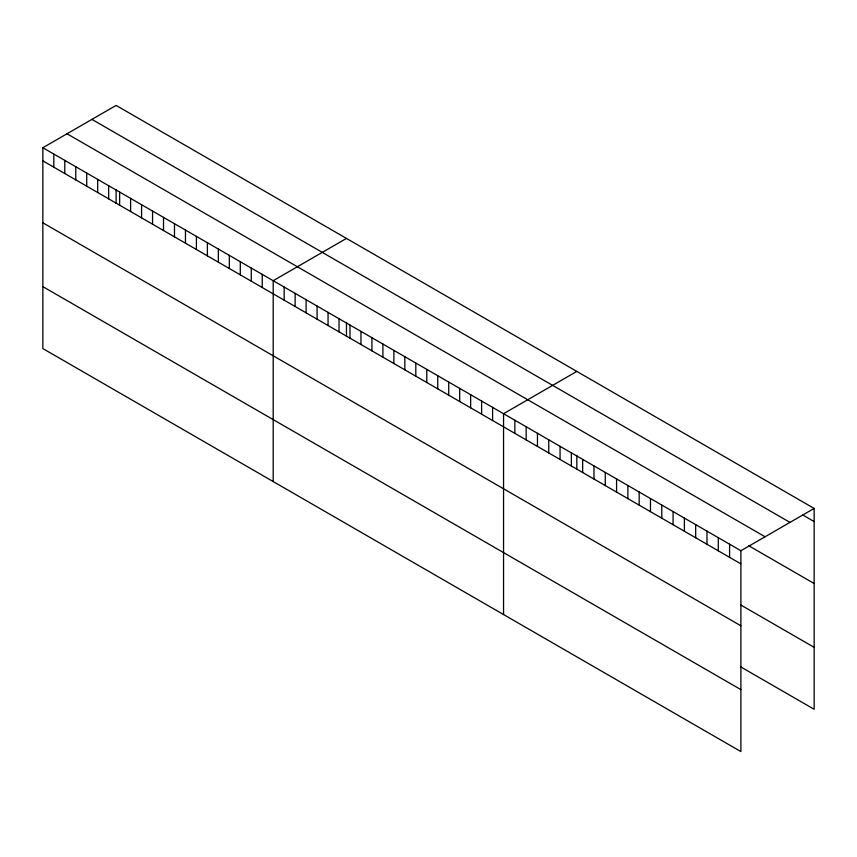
<?xml version="1.0" encoding="UTF-8"?>
<svg xmlns="http://www.w3.org/2000/svg" width="857" height="857" viewBox="0 0 857 857"><rect width="100%" height="100%" fill="white"/><g stroke="black" fill="none" stroke-linecap="round" stroke-linejoin="round"><path stroke-width="1.29" d="M42.85 147.725L740.887 550.73L740.887 751.578L42.85 348.563L42.85 147.725L116.113 105.422L814.15 508.437L814.15 709.275L740.694 666.864M346.464 238.417L273.201 280.71L273.201 481.559M576.815 371.413L503.552 413.706L503.552 614.555M740.887 550.73L814.15 508.437M802.848 515.046L814.15 521.57M91.935 119.38L789.972 522.395M67.028 133.767L765.065 536.771M748.6 545.663L814.15 583.51M42.85 160.848L740.887 563.863M740.694 604.924L814.15 647.335M42.85 222.799L740.887 625.803M42.85 286.624L740.887 689.628M729.586 544.206L729.586 557.339M718.284 537.682L718.284 550.815M706.982 531.158L706.982 544.291M695.68 524.634L695.68 537.768M684.379 518.11L684.379 531.233M673.077 511.586L673.077 524.709M661.775 505.062L661.775 518.185M650.474 498.528L650.474 511.661M639.172 492.004L639.172 505.137M627.87 485.48L627.87 498.613M616.569 478.956L616.569 492.089M605.267 472.432L605.267 485.565M593.965 465.908L593.965 479.042M582.664 459.384L582.664 472.518M576.815 455.421L576.815 469.465M571.362 452.86L571.362 465.983M560.06 446.336L560.06 459.459M548.759 439.812L548.759 452.935M537.457 433.288L537.457 446.411M526.155 426.754L526.155 439.887M514.853 420.23L514.853 433.363M492.593 407.375L492.593 420.508M481.623 401.044L481.623 414.177M470.654 394.713L470.654 407.836M459.684 388.371L459.684 401.505M448.714 382.04L448.714 395.173M437.745 375.709L437.745 388.842M426.775 369.378L426.775 382.511M415.806 363.047L415.806 376.169M404.836 356.716L404.836 369.838M393.866 350.374L393.866 363.507M382.897 344.043L382.897 357.176M371.927 337.712L371.927 350.845M360.958 331.38L360.958 344.514M349.988 325.049L349.988 338.172M346.464 322.425L346.464 336.469M339.018 318.718L339.018 331.841M328.049 312.377L328.049 325.51M317.079 306.045L317.079 319.179M306.11 299.714L306.11 312.848M295.14 293.383L295.14 306.506M284.17 287.052L284.17 300.175M262.231 274.379L262.231 287.513M251.262 268.048L251.262 281.182M240.292 261.717L240.292 274.851M229.322 255.386L229.322 268.509M218.353 249.055L218.353 262.178M207.383 242.713L207.383 255.847M196.414 236.382L196.414 249.516M185.455 230.051L185.455 243.184M174.485 223.72L174.485 236.843M163.516 217.389L163.516 230.512M152.546 211.047L152.546 224.18M141.576 204.716L141.576 217.849M130.607 198.385L130.607 211.518M119.637 192.054L119.637 205.187M116.113 189.44L116.113 203.473M108.668 185.723L108.668 198.845M97.698 179.392L97.698 192.514M86.728 173.05L86.728 186.183M75.759 166.719L75.759 179.852M64.789 160.388L64.789 173.521M53.82 154.056L53.82 167.19"/></g></svg>
